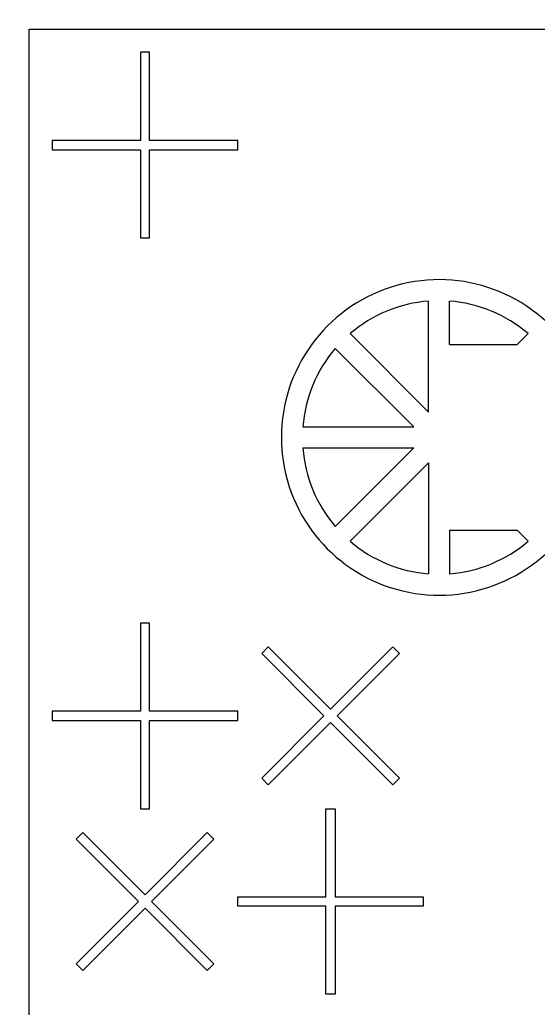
# Model space of a CAD drawing. Header units: inches. Extents: x -271009 to 5700, y -37000 to 38138.
# Drawn here: x -130582 to -127746, y 3223 to 8628 of the extents above; entities that cross this region are included whole.
import ezdxf

# ---------------------------------------------------------------- set-up
doc = ezdxf.new("R2010")
doc.units = ezdxf.units.IN
doc.header["$MEASUREMENT"] = 0

msp = doc.modelspace()

# ---------------------------------------------------------------- linework, layer by layer
for p, q in [((-129872, 8449.9), (-129922.8, 8449.9)), ((-129922.8, 8449.9), (-129922.8, 7967.8)), ((-129872, 7967.8), (-129872, 8449.9)), ((-129922.8, 7967.8), (-130404.9, 7967.8)), ((-130404.9, 7967.8), (-130404.9, 7917)), ((-129389.9, 7967.8), (-129872, 7967.8)), ((-129389.9, 7917), (-129389.9, 7967.8)), ((-130404.9, 7917), (-129922.8, 7917)), ((-129922.8, 7917), (-129922.8, 7434.9)), ((-129872, 7434.9), (-129872, 7917)), ((-129872, 7917), (-129389.9, 7917)), ((-129922.8, 7434.9), (-129872, 7434.9)), ((-128346.1, 6482.6), (-128346.1, 7089.3)), ((-128231.1, 6851.2), (-128231.1, 7089.3)), ((-128775.1, 6911.6), (-128346.1, 6482.6)), ((-127862.4, 6851.2), (-127802.1, 6911.6)), ((-128856.4, 6830.2), (-128427.5, 6401.3)), ((-128231.1, 6851.2), (-127862.4, 6851.2)), ((-129034.1, 6401.3), (-128427.5, 6401.3)), ((-129034.1, 6286.2), (-128427.5, 6286.2)), ((-128856.4, 5857.3), (-128427.5, 6286.2)), ((-128775.1, 5775.9), (-128346.1, 6204.9)), ((-128346.1, 6204.9), (-128346.1, 5598.2)), ((-128231.1, 5836.2), (-128231.1, 5598.2)), ((-128231.1, 5836.2), (-127862.4, 5836.2)), ((-127862.4, 5836.2), (-127802.1, 5775.9)), ((-129872, 5328.8), (-129922.8, 5328.8)), ((-129922.8, 5328.8), (-129922.8, 4846.6)), ((-129872, 4846.6), (-129872, 5328.8)), ((-129223.3, 5198), (-129259.2, 5162.2)), ((-128882.4, 4857.1), (-129223.3, 5198)), ((-128541.5, 5198), (-128882.4, 4857.1)), ((-128505.6, 5162.2), (-128541.5, 5198)), ((-129259.2, 5162.2), (-128918.3, 4821.3)), ((-128846.5, 4821.3), (-128505.6, 5162.2)), ((-129922.8, 4846.6), (-130404.9, 4846.6)), ((-130404.9, 4846.6), (-130404.9, 4795.9)), ((-129389.9, 4846.6), (-129872, 4846.6)), ((-129389.9, 4795.9), (-129389.9, 4846.6)), ((-128918.3, 4821.3), (-129259.2, 4480.3)), ((-128505.6, 4480.3), (-128846.5, 4821.3)), ((-130404.9, 4795.9), (-129922.8, 4795.9)), ((-129922.8, 4795.9), (-129922.8, 4313.8)), ((-129872, 4313.8), (-129872, 4795.9)), ((-129872, 4795.9), (-129389.9, 4795.9)), ((-129223.3, 4444.5), (-128882.4, 4785.4)), ((-128882.4, 4785.4), (-128541.5, 4444.5)), ((-129259.2, 4480.3), (-129223.3, 4444.5)), ((-128541.5, 4444.5), (-128505.6, 4480.3)), ((-129922.8, 4313.8), (-129872, 4313.8)), ((-128907.8, 3831.6), (-128907.8, 4313.8)), ((-128907.8, 4313.8), (-128857, 4313.8)), ((-128857, 4313.8), (-128857, 3831.6)), ((-130274.2, 4147.2), (-130256.2, 4165.1)), ((-130256.2, 4165.1), (-130238.3, 4183)), ((-130238.3, 4183), (-129897.4, 3842.1)), ((-129897.4, 3842.1), (-129556.5, 4183)), ((-129556.5, 4183), (-129520.6, 4147.2)), ((-129933.3, 3806.3), (-130274.2, 4147.2)), ((-129520.6, 4147.2), (-129861.5, 3806.3)), ((-130274.2, 3465.3), (-129933.3, 3806.3)), ((-129861.5, 3806.3), (-129520.6, 3465.3)), ((-129389.9, 3831.6), (-128907.8, 3831.6)), ((-129389.9, 3780.9), (-129389.9, 3831.6)), ((-128857, 3831.6), (-128374.9, 3831.6)), ((-128374.9, 3831.6), (-128374.9, 3780.9)), ((-129897.4, 3770.4), (-130238.3, 3429.5)), ((-129556.5, 3429.5), (-129897.4, 3770.4)), ((-128907.8, 3780.9), (-129389.9, 3780.9)), ((-128907.8, 3298.8), (-128907.8, 3780.9)), ((-128374.9, 3780.9), (-128857, 3780.9)), ((-128857, 3780.9), (-128857, 3298.8)), ((-130238.3, 3429.5), (-130274.2, 3465.3)), ((-129520.6, 3465.3), (-129556.5, 3429.5)), ((-128857, 3298.8), (-128907.8, 3298.8))]:
    msp.add_line(p, q)
msp.add_lwpolyline([(-137000, 35000, 6), (-113000, 35000)], format="xyb", close=True)
msp.add_lwpolyline([(-130531.8, 8576.8), (-119468.2, 8576.8), (-119468.2, 50.8), (-130531.8, 50.8)], close=True)
for radius, start, end in [(862.7, 36.0319, 323.9681), (747.7, 94.4117, 130.5883), (747.7, 49.4117, 85.5883), (747.7, 139.4117, 175.5883), (747.7, 184.4117, 220.5883), (747.7, 229.4117, 265.5883), (747.7, 274.4117, 310.5883)]:
    msp.add_arc((-128288.6, 6343.7), radius, start, end)

doc.saveas('drawing.dxf')
